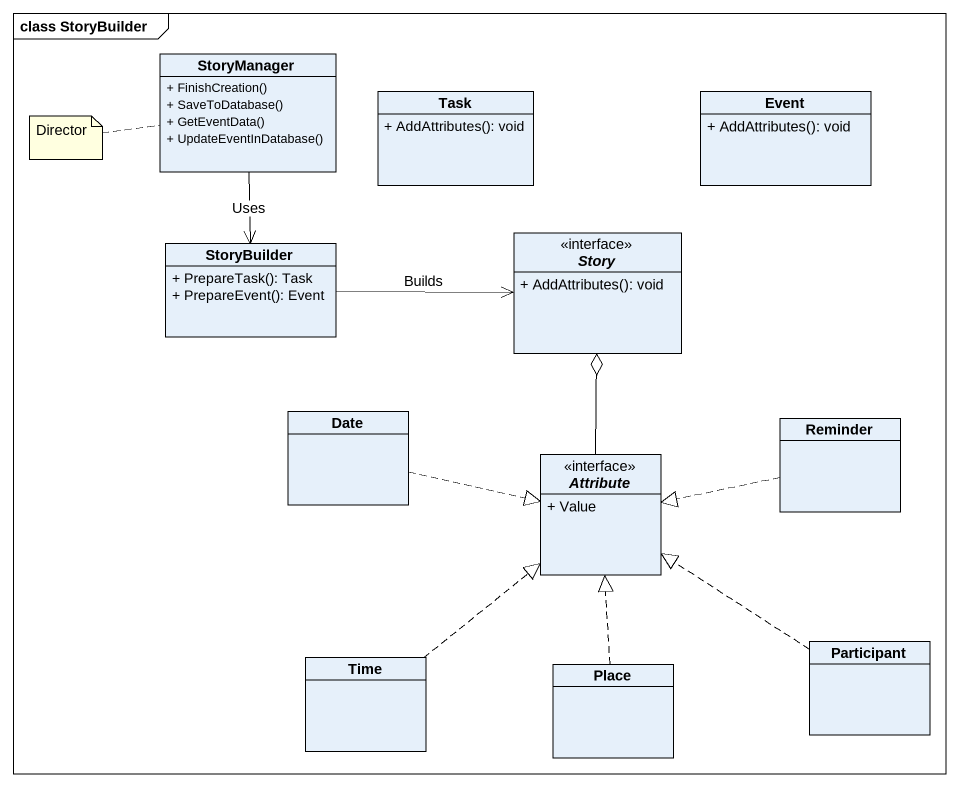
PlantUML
@startuml
mainframe class StoryBuilder
hide circle
hide empty members
skinparam classAttributeIconSize 0
class StoryManager {
  + FinishCreation()
  + SaveToDatabase()
  + GetEventData()
  + UpdateEventInDatabase()
}
class Task {
  + AddAttributes(): void
}
class Event {
  + AddAttributes(): void
}
interface Story {
  + AddAttributes(): void
}
class StoryBuilder {
  + PrepareTask(): Task
  + PrepareEvent(): Event
}
class Date
class Reminder
interface Attribute {
  + Value
}
class Time
class "Participant" as Participant_
class Place
StoryManager --> StoryBuilder : Uses
StoryBuilder -right-> Story : Builds
Date .right.|> Attribute
Reminder .left.|> Attribute
Attribute -up-o Story
Time .up.|> Attribute
Participant_ .up.|> Attribute
Place .up.|> Attribute
note left of StoryManager : Director
@enduml
